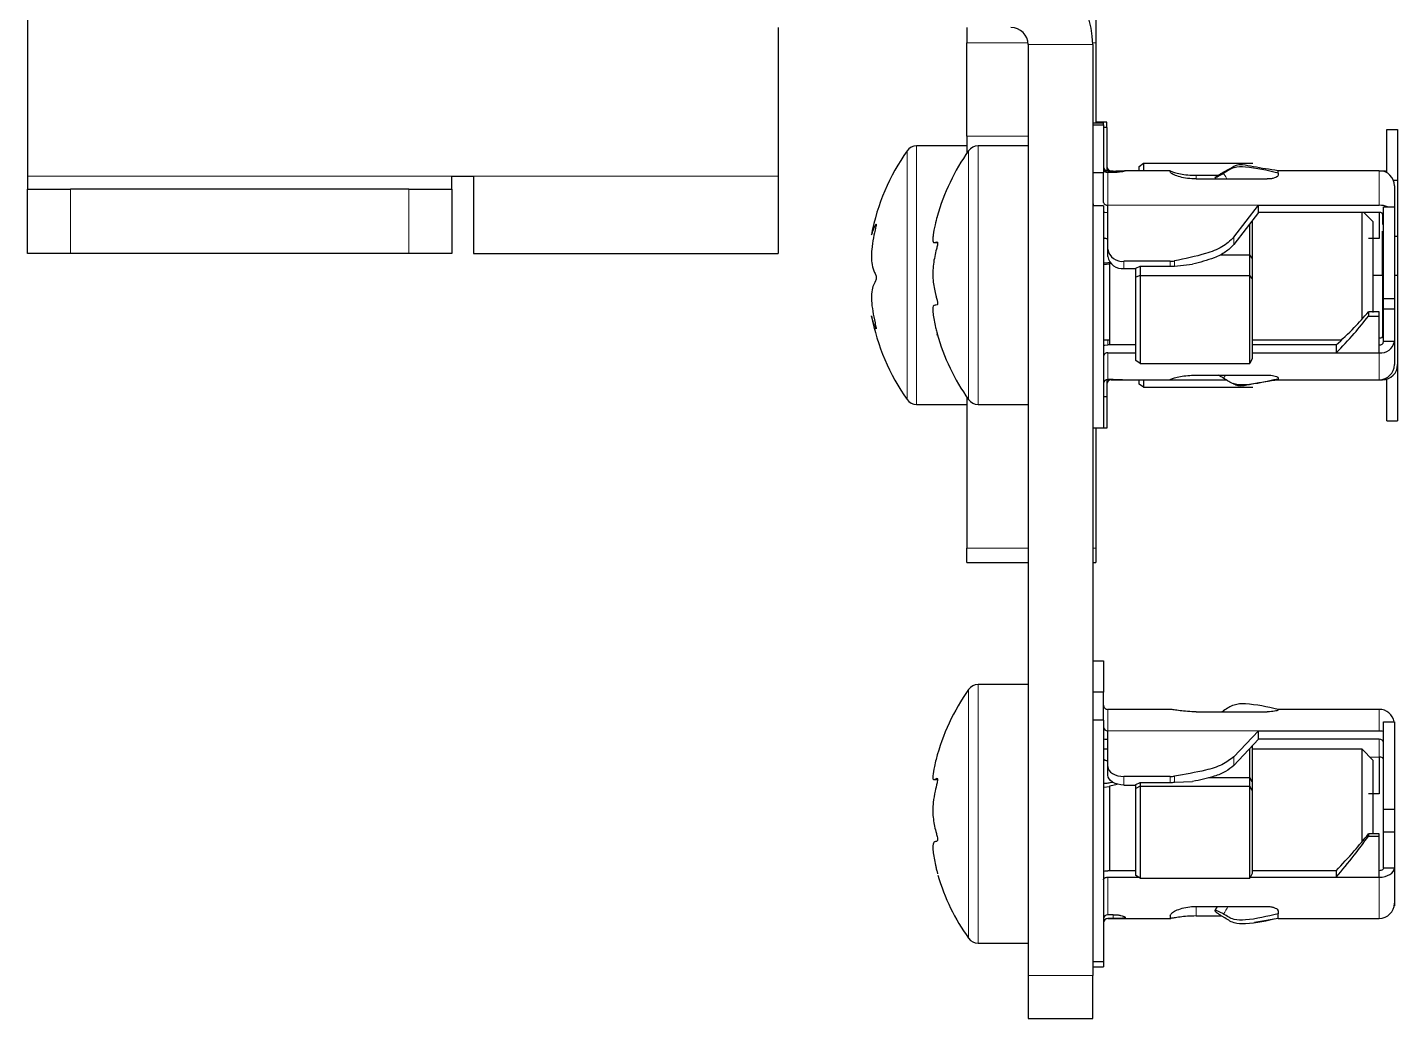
# Model space of a CAD drawing. Header units: millimetres. Extents: x -592 to 811, y -14 to 1990.
# Drawn here: x -42.9 to 20.7, y -14.5 to 31.5 of the extents above; entities that cross this region are included whole.
import ezdxf

# ---------------------------------------------------------------- set-up
doc = ezdxf.new("R2010")
doc.units = ezdxf.units.MM

msp = doc.modelspace()

# ---------------------------------------------------------------- linework, layer by layer
at = {"color": 7, "linetype": 'Continuous', "lineweight": 25}
for p, q in [((-42.875, 38.025), (-42.875, 24.625)), ((6.725, 35.419), (6.725, 30.802)), ((-8.025, 31.525), (-8.025, 24.625)), ((0.725, 31.525), (0.725, 30.802)), ((0.725, 26.472), (0.725, 30.802)), ((3.575, 30.725), (3.575, -12.475)), ((6.575, 30.725), (6.575, -12.475)), ((6.725, 30.802), (6.725, 27.103)), ((6.575, 27.103), (7.075, 27.103)), ((6.575, 27.007), (7.075, 27.007)), ((7.225, 27.125), (6.725, 27.125)), ((7.075, 27.007), (7.075, 27.103)), ((7.075, 27.007), (7.075, 24.778)), ((7.225, 26.884), (7.075, 26.884)), ((7.225, 26.884), (7.225, 27.125)), ((7.225, 26.884), (7.225, 24.867)), ((20.225, 26.783), (20.725, 26.783)), ((20.225, 24.782), (20.225, 26.783)), ((20.725, 26.783), (20.725, 24.441)), ((0.725, 26.472), (0.725, 25.677)), ((0.725, 26.025), (-1.6, 26.025)), ((3.575, 26.025), (1.25, 26.025)), ((7.525, 24.86), (7.275, 24.86)), ((7.425, 24.86), (7.425, 24.875)), ((7.425, 24.875), (7.485, 24.875)), ((10.175, 24.875), (8.043, 24.875)), ((8.075, 24.873), (8.075, 24.864)), ((8.725, 25.076), (8.925, 25.218)), ((8.725, 24.875), (8.725, 25.076)), ((8.925, 25.218), (8.925, 24.875)), ((8.925, 25.218), (14.01, 25.218)), ((10.175, 24.875), (10.175, 24.82)), ((13.104, 25.054), (12.651, 24.805)), ((19.875, 24.875), (15.175, 24.875)), ((15.175, 24.761), (15.175, 24.875)), ((19.875, 24.875), (20.025, 24.875)), ((-42.875, 24.625), (-42.875, 24.025)), ((-23.175, 24.025), (-23.175, 24.625)), ((-23.175, 24.625), (-22.175, 24.625)), ((-22.175, 24.625), (-22.175, 21.025)), ((-8.025, 24.625), (-8.025, 21.025)), ((7.075, 24.778), (6.575, 24.778)), ((7.075, 23.406), (7.075, 24.778)), ((7.525, 24.795), (7.275, 24.795)), ((11.375, 24.663), (12.406, 24.663)), ((11.375, 24.491), (14.675, 24.491)), ((12.248, 24.553), (12.248, 24.556)), ((12.248, 24.553), (12.283, 24.491)), ((15.175, 24.761), (15.175, 24.662)), ((20.523, 24.441), (20.725, 24.441)), ((20.575, 24.175), (20.575, 23.193)), ((20.725, 24.441), (20.725, 21.831)), ((-42.875, 21.025), (-42.875, 24.025)), ((-42.875, 24.025), (-40.875, 24.025)), ((-25.175, 24.025), (-40.875, 24.025)), ((-25.175, 24.025), (-23.175, 24.025)), ((-23.175, 24.025), (-23.175, 21.025)), ((7.075, 23.251), (6.575, 23.251)), ((7.075, 23.251), (7.075, 12.948)), ((7.275, 21.229), (7.275, 23.272)), ((13.121, 21.786), (14.275, 23.272)), ((14.275, 22.937), (13.121, 21.451)), ((14.275, 22.937), (14.275, 23.272)), ((14.275, 23.272), (19.875, 23.272)), ((19.875, 22.937), (14.275, 22.937)), ((19.075, 22.675), (19.075, 22.937)), ((19.575, 22.525), (19.163, 22.937)), ((20.075, 23.193), (20.575, 23.193)), ((20.075, 18.946), (20.075, 23.193)), ((20.575, 23.193), (20.575, 18.946)), ((13.86, 20.975), (13.86, 22.403)), ((13.975, 22.551), (13.975, 20.82)), ((19.075, 17.981), (19.075, 22.675)), ((19.575, 22.525), (19.575, 22.234)), ((19.875, 21.724), (19.375, 21.724)), ((19.575, 22.234), (19.575, 18.295)), ((20.575, 21.831), (20.725, 21.831)), ((20.725, 21.831), (20.725, 20.025)), ((-40.875, 21.025), (-42.875, 21.025)), ((-25.175, 21.025), (-40.875, 21.025)), ((-23.175, 21.025), (-25.175, 21.025)), ((-22.175, 21.025), (-8.025, 21.025)), ((-0.775, 21.541), (-0.644, 21.541)), ((7.275, 20.894), (7.275, 21.229)), ((7.075, 20.521), (7.375, 20.558)), ((7.375, 20.573), (7.42, 20.584)), ((7.375, 16.794), (7.375, 20.573)), ((10.176, 20.672), (8.025, 20.672)), ((8.575, 20.35), (8.775, 20.44)), ((8.775, 20.44), (8.775, 20.014)), ((8.775, 20.44), (10.176, 20.44)), ((10.371, 20.449), (11.211, 20.534)), ((12.484, 20.975), (13.86, 20.975)), ((13.86, 20.014), (13.86, 20.975)), ((13.975, 20.82), (13.86, 20.975)), ((13.975, 20.82), (13.975, 19.869)), ((8.025, 20.337), (8.575, 20.337)), ((8.575, 19.93), (8.575, 20.35)), ((8.775, 20.014), (8.575, 19.93)), ((8.575, 16.06), (8.575, 19.93)), ((8.775, 20.014), (8.775, 15.924)), ((8.775, 20.014), (13.86, 20.014)), ((13.86, 15.924), (13.86, 20.014)), ((13.975, 19.869), (13.86, 20.014)), ((13.975, 19.869), (13.975, 16.16)), ((19.575, 20.025), (20.025, 20.025)), ((20.025, 20.025), (20.075, 20.025)), ((20.575, 20.025), (20.725, 20.025)), ((20.725, 20.025), (20.725, 15.875)), ((20.075, 18.946), (20.575, 18.946)), ((20.075, 18.458), (20.075, 18.946)), ((20.075, 18.458), (20.575, 18.458)), ((20.075, 16.942), (20.075, 18.458)), ((20.575, 18.946), (20.575, 18.458)), ((20.575, 18.458), (20.575, 16.942)), ((19.375, 18.327), (19.375, 18.132)), ((19.875, 18.327), (19.375, 18.327)), ((19.375, 18.132), (19.875, 18.132)), ((19.875, 18.132), (19.875, 18.327)), ((7.075, 17.025), (7.375, 17.025)), ((8.575, 16.794), (7.275, 16.794)), ((13.975, 17.025), (18.118, 17.025)), ((17.875, 16.794), (13.975, 16.794)), ((17.875, 16.794), (17.875, 16.422)), ((20.575, 16.942), (20.075, 16.942)), ((20.575, 16.942), (20.575, 15.875)), ((7.275, 16.422), (8.575, 16.422)), ((8.775, 15.924), (8.575, 16.06)), ((8.775, 15.924), (13.86, 15.924)), ((13.975, 16.16), (13.86, 15.924)), ((13.975, 16.422), (17.875, 16.422)), ((17.875, 16.422), (19.875, 16.422)), ((11.375, 15.388), (14.675, 15.388)), ((15.175, 15.266), (15.175, 15.207)), ((20.725, 15.875), (20.725, 13.268)), ((7.225, 15.184), (7.225, 14.393)), ((7.525, 15.191), (7.275, 15.191)), ((7.425, 15.175), (8.043, 15.175)), ((8.043, 15.175), (10.175, 15.175)), ((8.725, 14.975), (8.725, 15.175)), ((8.925, 14.833), (8.725, 14.975)), ((8.925, 15.175), (8.925, 14.833)), ((8.925, 14.833), (14.01, 14.833)), ((10.175, 15.181), (10.175, 15.175)), ((10.175, 15.175), (12.78, 15.175)), ((15.175, 15.175), (15.175, 15.207)), ((15.175, 15.175), (19.875, 15.175)), ((19.875, 15.175), (20.025, 15.175)), ((20.225, 13.268), (20.225, 15.205)), ((-1.6, 14.025), (0.725, 14.025)), ((0.725, 14.374), (0.725, 7.356)), ((1.25, 14.025), (3.575, 14.025)), ((7.075, 14.393), (7.225, 14.393)), ((7.225, 14.393), (7.225, 12.925)), ((6.575, 12.948), (7.075, 12.948)), ((6.725, 12.948), (6.725, 7.356)), ((7.225, 12.925), (6.725, 12.925)), ((20.225, 13.268), (20.725, 13.268)), ((0.725, 6.686), (0.725, 7.356)), ((6.725, 7.356), (6.725, 6.686)), ((0.725, 6.686), (3.575, 6.686)), ((6.575, 6.686), (6.725, 6.686)), ((6.575, 2.125), (7.075, 2.125)), ((7.075, 2.125), (7.075, 0.674)), ((3.575, 1.025), (1.25, 1.025)), ((7.075, 0.674), (6.575, 0.674)), ((7.075, -0.632), (7.075, 0.674)), ((7.075, -0.632), (6.575, -0.632)), ((7.075, -0.632), (7.075, -11.826)), ((7.57, -0.125), (7.275, -0.125)), ((10.195, -0.125), (7.57, -0.125)), ((11.375, -0.236), (14.675, -0.236)), ((19.875, -0.125), (15.175, -0.125)), ((15.175, -0.127), (15.175, -0.125)), ((15.175, -0.127), (15.175, -0.155)), ((7.275, -2.782), (7.275, -1.116)), ((13.121, -2.328), (14.275, -1.116)), ((14.275, -1.514), (14.275, -1.116)), ((14.275, -1.116), (19.875, -1.116)), ((20.075, -0.704), (20.575, -0.704)), ((20.075, -4.752), (20.075, -0.704)), ((20.575, -0.704), (20.575, -4.752)), ((14.275, -1.514), (13.121, -2.725)), ((13.975, -1.828), (13.975, -3.476)), ((19.875, -1.514), (14.275, -1.514)), ((7.275, -1.975), (7.075, -1.975)), ((13.86, -3.292), (13.86, -1.95)), ((19.075, -1.975), (13.975, -1.975)), ((19.575, -2.475), (19.075, -1.975)), ((19.075, -4.716), (19.075, -1.975)), ((19.575, -2.475), (19.575, -4.759)), ((7.275, -3.18), (7.275, -2.782)), ((-0.802, -3.386), (-0.626, -3.386)), ((7.075, -3.727), (7.375, -3.708)), ((7.375, -3.673), (7.715, -3.591)), ((7.375, -7.61), (7.375, -3.673)), ((10.176, -3.236), (8.025, -3.236)), ((8.025, -3.634), (8.575, -3.634)), ((8.575, -3.618), (8.775, -3.512)), ((8.575, -3.791), (8.575, -3.618)), ((8.775, -3.687), (8.575, -3.791)), ((8.575, -7.827), (8.575, -3.791)), ((8.775, -3.512), (8.775, -3.687)), ((8.775, -3.512), (10.176, -3.512)), ((8.775, -3.687), (8.775, -7.952)), ((8.775, -3.687), (13.86, -3.687)), ((10.371, -3.508), (11.211, -3.473)), ((11.947, -3.292), (13.86, -3.292)), ((13.86, -3.687), (13.86, -3.292)), ((13.975, -3.476), (13.86, -3.292)), ((13.86, -7.952), (13.86, -3.687)), ((13.975, -3.867), (13.86, -3.687)), ((13.975, -3.476), (13.975, -3.867)), ((13.975, -3.867), (13.975, -7.735)), ((19.875, -4.049), (19.375, -4.049)), ((19.075, -6.282), (19.075, -4.716)), ((19.575, -4.759), (19.575, -5.914)), ((20.075, -4.752), (20.575, -4.752)), ((20.075, -5.801), (20.075, -4.752)), ((20.575, -4.752), (20.575, -5.801)), ((19.375, -5.9), (19.375, -6.007)), ((19.875, -5.9), (19.375, -5.9)), ((19.375, -6.007), (19.875, -6.007)), ((19.875, -6.007), (19.875, -5.9)), ((20.075, -5.801), (20.575, -5.801)), ((20.075, -7.489), (20.075, -5.801)), ((20.575, -5.801), (20.575, -7.489)), ((8.575, -7.61), (7.275, -7.61)), ((17.875, -7.61), (13.975, -7.61)), ((17.875, -7.61), (17.875, -7.913)), ((20.575, -7.489), (20.075, -7.489)), ((20.575, -7.489), (20.575, -9.125)), ((7.275, -7.913), (8.712, -7.913)), ((8.775, -7.952), (8.575, -7.827)), ((8.775, -7.952), (13.86, -7.952)), ((13.975, -7.735), (13.86, -7.952)), ((13.881, -7.913), (17.875, -7.913)), ((17.875, -7.913), (19.875, -7.913)), ((11.375, -9.268), (14.675, -9.268)), ((12.248, -9.471), (12.248, -9.466)), ((12.357, -9.268), (12.249, -9.462)), ((15.175, -9.478), (15.175, -9.608)), ((20.565, -9.246), (20.575, -9.246)), ((20.575, -9.125), (20.575, -9.246)), ((7.525, -9.655), (7.275, -9.655)), ((7.275, -9.825), (7.57, -9.825)), ((7.525, -9.825), (7.275, -9.825)), ((7.57, -9.825), (10.195, -9.825)), ((8.075, -9.769), (8.075, -9.791)), ((10.175, -9.693), (10.175, -9.821)), ((11.375, -9.713), (12.571, -9.713)), ((14.083, -10.001), (15.175, -9.814)), ((15.175, -9.825), (15.175, -9.608)), ((15.175, -9.825), (19.875, -9.825)), ((1.25, -10.975), (3.575, -10.975)), ((6.575, -11.826), (7.075, -11.826)), ((6.575, -12.075), (7.075, -12.075)), ((7.075, -11.826), (7.075, -12.075)), ((3.575, -12.475), (3.575, -14.475)), ((6.575, -14.475), (6.575, -12.475)), ((3.575, -14.475), (6.575, -14.475))]:
    msp.add_line(p, q, dxfattribs=at)
at = {"color": 8, "linetype": 'Continuous', "lineweight": 18}
for p, q in [((0.725, 30.802), (3.572, 30.802)), ((3.575, 30.725), (6.575, 30.725)), ((6.574, 30.802), (6.725, 30.802)), ((3.575, 26.472), (0.725, 26.472)), ((-2.041, 25.791), (-2.041, 25.797)), ((-2.041, 14.254), (-2.041, 25.791)), ((-1.6, 26.019), (-1.6, 26.025)), ((-1.6, 14.025), (-1.6, 26.019)), ((0.809, 14.254), (0.809, 25.797)), ((1.25, 14.025), (1.25, 26.025)), ((7.525, 24.795), (7.525, 24.86)), ((19.875, 23.272), (19.875, 24.875)), ((-42.875, 24.625), (-23.175, 24.625)), ((-22.175, 24.625), (-8.025, 24.625)), ((7.275, 24.795), (7.275, 23.272)), ((11.375, 24.663), (11.375, 24.491)), ((-40.875, 24.025), (-40.875, 21.025)), ((-25.175, 21.025), (-25.175, 24.025)), ((7.275, 23.272), (14.275, 23.272)), ((20.025, 22.385), (20.025, 22.892)), ((13.121, 21.451), (13.121, 21.786)), ((8.025, 20.672), (8.025, 20.337)), ((10.176, 20.44), (10.176, 20.672)), ((10.371, 20.691), (10.371, 20.449)), ((20.025, 17.159), (20.025, 20.025)), ((7.275, 17.025), (7.275, 16.794)), ((19.875, 16.794), (19.875, 17.114)), ((7.275, 16.422), (7.275, 15.191)), ((19.875, 15.175), (19.875, 16.422)), ((7.425, 15.191), (7.425, 15.175)), ((20.025, 15.175), (20.025, 15.192)), ((0.725, 7.356), (3.575, 7.356)), ((6.575, 7.356), (6.725, 7.356)), ((0.809, -10.746), (0.809, 0.797)), ((1.25, -10.975), (1.25, 1.025)), ((7.275, -0.125), (7.275, -1.116)), ((12.651, -0.189), (12.678, -0.236)), ((19.875, -1.116), (19.875, -0.125)), ((7.275, -1.116), (14.275, -1.116)), ((19.875, -2.339), (19.875, -1.514)), ((13.121, -2.725), (13.121, -2.328)), ((19.875, -2.339), (19.44, -2.339)), ((8.025, -3.236), (8.025, -3.634)), ((10.176, -3.512), (10.176, -3.236)), ((10.371, -3.221), (10.371, -3.508)), ((7.275, -7.913), (7.275, -9.655)), ((19.875, -9.825), (19.875, -7.913)), ((11.375, -9.268), (11.375, -9.713)), ((7.525, -9.825), (7.525, -9.655)), ((6.575, -12.475), (3.575, -12.475))]:
    msp.add_line(p, q, dxfattribs=at)
at = {"color": 7, "linetype": 'Continuous', "lineweight": 25, "flags": 128}
for points in [[(20.025, 24.875), (20.162, 24.862), (20.225, 24.846)], [(6.575, 23.406), (6.589, 23.314), (6.615, 23.251)], [(7.075, 22.957), (7.139, 22.946), (7.275, 22.937)], [(7.075, 16.772), (7.139, 16.784), (7.275, 16.794)], [(19.875, -1.116), (20.012, -1.127), (20.075, -1.139)], [(7.075, -1.49), (7.139, -1.503), (7.275, -1.514)], [(20.075, -2.46), (20.071, -2.437), (20.06, -2.414), (20.042, -2.393), (20.017, -2.375), (19.986, -2.36), (19.952, -2.348), (19.914, -2.342), (19.875, -2.339)], [(7.275, -2.782), (7.29, -2.871), (7.332, -2.956), (7.402, -3.034), (7.495, -3.103), (7.609, -3.16), (7.738, -3.202), (7.879, -3.228), (8.025, -3.236)], [(8.025, -3.634), (7.879, -3.625), (7.738, -3.599), (7.609, -3.557), (7.495, -3.501), (7.402, -3.432), (7.332, -3.354), (7.29, -3.268), (7.275, -3.18)], [(7.075, -7.628), (7.139, -7.618), (7.275, -7.61)], [(20.075, -7.489), (20.071, -7.512), (20.06, -7.535), (20.042, -7.556), (20.017, -7.574), (19.986, -7.589), (19.952, -7.601), (19.914, -7.608), (19.875, -7.61)], [(19.875, -7.913), (20.012, -7.905), (20.143, -7.881), (20.264, -7.841), (20.37, -7.789), (20.457, -7.724), (20.522, -7.651), (20.562, -7.571), (20.575, -7.489)], [(7.075, -8.034), (7.079, -8.01), (7.09, -7.988), (7.109, -7.967), (7.134, -7.948), (7.164, -7.933), (7.199, -7.922), (7.236, -7.915), (7.275, -7.913)]]:
    msp.add_lwpolyline(points, dxfattribs=at)
at = {"color": 7, "linetype": 'Continuous', "lineweight": 25}
for centre, radius, start, end in [((2.775, 30.725), 3.8, 360, 90), ((2.775, 30.725), 0.8, 0, 90), ((6.125, 20.025), 10, 144.74847, 169.13664), ((-1.6, 25.485), 0.54, 90, 144.74847), ((8.975, 20.025), 10, 144.74847, 164.2164), ((1.25, 25.485), 0.54, 90, 144.74847), ((7.275, 25.06), 0.2, 180.08935, 270.08907), ((7.274, 24.993), 0.198, 180.48602, 270.47792), ((7.425, 25.075), 0.2, 180, 270), ((19.875, 24.175), 0.7, 360, 90), ((7.248, 23.447), 0.177, 193.44863, 278.95624), ((19.882, 22.31), 0.962, 66.6447, 90.4317), ((19.903, 22.762), 0.177, 13.44863, 98.95624), ((7.941, 21.342), 0.676, 189.63694, 277.14426), ((7.941, 21.007), 0.676, 189.63694, 277.14426), ((10.177, 21.667), 0.996, 269.96573, 281.24283), ((6.125, 20.025), 10, 190.82426, 215.25153), ((8.975, 20.025), 10, 195.76708, 215.25153), ((19.903, 17.289), 0.177, 261.04376, 346.55137), ((19.898, 16.972), 0.18, 262.85574, 350.36306), ((19.954, 17.048), 0.63, 262.85574, 350.36306), ((7.253, 16.244), 0.18, 82.85574, 170.36306), ((19.875, 15.875), 0.7, 270, 360), ((20.025, 15.875), 0.7, 270, 0), ((7.275, 14.991), 0.2, 89.91093, 179.91065), ((7.425, 14.975), 0.2, 90, 180), ((-1.6, 14.565), 0.54, 215.25153, 270), ((1.25, 14.565), 0.54, 215.25153, 270), ((8.975, -4.975), 10, 144.74847, 165.35216), ((1.25, 0.485), 0.54, 90, 144.74847), ((7.275, 0.075), 0.2, 180.0002, 270.0002), ((19.875, -0.825), 0.7, 9.94909, 90), ((7.257, -0.934), 0.183, 187.23659, 275.7518), ((19.894, -1.696), 0.183, 7.23659, 95.7518), ((10.177, -2.022), 1.214, 269.96029, 279.18959), ((8.975, -4.975), 10, 196.54426, 215.25153), ((19.875, -9.125), 0.7, 270, 360), ((7.272, -9.851), 0.197, 88.99664, 178.9602), ((7.275, -10.025), 0.2, 89.9998, 179.9998), ((1.25, -10.435), 0.54, 215.25153, 270)]:
    msp.add_arc(centre, radius, start, end, dxfattribs=at)
for centre, ratio in [((10.176, 20.707), 0.356453), ((10.176, -3.402), 0.14648)]:
    msp.add_ellipse(centre, major_axis=(0.75, 0), ratio=ratio, start_param=4.712389, end_param=4.975032, dxfattribs=at)
for points, knots in [([(7.525, 24.86), (7.587, 24.861), (7.711, 24.862), (7.875, 24.868), (8, 24.874), (8.066, 24.876), (8.073, 24.874), (8.075, 24.873)], [0, 0, 0, 0, 0.214393, 0.428789, 0.643061, 0.856854, 1, 1, 1, 1]), ([(8.075, 24.864), (8.069, 24.859), (8.057, 24.849), (7.963, 24.828), (7.824, 24.808), (7.669, 24.796), (7.567, 24.795), (7.525, 24.795)], [0, 0, 0, 0, 0.2143054, 0.4286504, 0.6422794, 0.8562229, 1, 1, 1, 1]), ([(10.175, 24.87), (10.188, 24.86), (10.212, 24.841), (10.412, 24.777), (10.71, 24.713), (11.049, 24.67), (11.278, 24.665), (11.375, 24.663)], [0, 0, 0, 0, 0.212833, 0.42585, 0.635542, 0.846587, 1, 1, 1, 1]), ([(11.375, 24.491), (11.24, 24.496), (10.971, 24.506), (10.612, 24.583), (10.342, 24.679), (10.196, 24.766), (10.181, 24.804), (10.175, 24.82)], [0, 0, 0, 0, 0.213238, 0.42649, 0.63916, 0.849598, 1, 1, 1, 1]), ([(12.651, 24.805), (12.603, 24.777), (12.505, 24.723), (12.381, 24.648), (12.29, 24.591), (12.252, 24.563), (12.249, 24.557), (12.248, 24.556)], [0, 0, 0, 0, 0.225867, 0.451734, 0.677598, 0.903479, 1, 1, 1, 1]), ([(15.175, 24.761), (14.676, 24.883), (14.005, 25.048), (13.111, 25.06), (12.806, 24.855), (12.651, 24.751)], [0, 0, 0, 0, 0.587693, 0.790818, 1, 1, 1, 1]), ([(15.175, 24.875), (14.788, 24.932), (14.227, 25.014), (13.618, 25.142), (13.286, 25.159), (13.146, 25.079), (13.075, 25.039)], [0, 0, 0, 0, 0.53039, 0.769058, 0.884473, 1, 1, 1, 1]), ([(12.248, 24.553), (12.253, 24.553), (12.262, 24.553), (12.338, 24.587), (12.449, 24.642), (12.561, 24.702), (12.631, 24.739), (12.651, 24.751)], [0, 0, 0, 0, 0.225883, 0.451767, 0.67765, 0.903524, 1, 1, 1, 1]), ([(15.175, 24.662), (15.17, 24.645), (15.159, 24.611), (15.073, 24.559), (14.947, 24.517), (14.806, 24.494), (14.713, 24.491), (14.675, 24.491)], [0, 0, 0, 0, 0.2143729, 0.4287785, 0.6425919, 0.8566662, 1, 1, 1, 1]), ([(19.875, 22.937), (19.875, 22.782), (19.875, 22.423), (19.875, 21.977), (19.875, 21.724)], [0, 0, 0, 0, 0.433451, 1, 1, 1, 1]), ([(-3.695, 21.908), (-3.696, 21.901), (-3.698, 21.882), (-3.636, 22.069), (-3.556, 22.271), (-3.498, 22.38), (-3.482, 22.399), (-3.476, 22.396), (-3.474, 22.386), (-3.476, 22.364), (-3.485, 22.313), (-3.53, 22.108), (-3.612, 21.742), (-3.681, 21.286), (-3.705, 20.882), (-3.681, 20.523), (-3.609, 20.284), (-3.528, 20.1), (-3.49, 20), (-3.478, 19.945), (-3.475, 19.915), (-3.475, 19.89), (-3.477, 19.862), (-3.487, 19.811), (-3.544, 19.676), (-3.635, 19.514), (-3.702, 19.23), (-3.698, 18.805), (-3.641, 18.338), (-3.563, 17.954), (-3.504, 17.695), (-3.483, 17.602), (-3.475, 17.553), (-3.474, 17.538), (-3.476, 17.53), (-3.484, 17.534), (-3.526, 17.612), (-3.607, 17.829), (-3.679, 18.07), (-3.691, 18.126), (-3.696, 18.145)], [0, 0, 0, 0, 0.031606, 0.08599, 0.146926, 0.162165, 0.169821, 0.172902, 0.176017, 0.178677, 0.182699, 0.194136, 0.245481, 0.30493, 0.341521, 0.378321, 0.450036, 0.485425, 0.500034, 0.504619, 0.507564, 0.510071, 0.512573, 0.517012, 0.53072, 0.594642, 0.659092, 0.697147, 0.750509, 0.809821, 0.823325, 0.836953, 0.840019, 0.842585, 0.845154, 0.849068, 0.859852, 0.907936, 0.969401, 1, 1, 1, 1]), ([(-0.647, 22.749), (-0.648, 22.744), (-0.679, 22.636), (-0.759, 22.318), (-0.828, 21.948), (-0.856, 21.665), (-0.831, 21.512), (-0.751, 21.549), (-0.668, 21.571), (-0.639, 21.564), (-0.628, 21.542), (-0.625, 21.521), (-0.625, 21.497), (-0.629, 21.461), (-0.646, 21.368), (-0.726, 21.063), (-0.813, 20.682), (-0.856, 20.172), (-0.836, 19.667), (-0.764, 19.302), (-0.691, 19.022), (-0.664, 18.918), (-0.644, 18.84), (-0.632, 18.783), (-0.626, 18.738), (-0.625, 18.72), (-0.625, 18.713)], [0, 0, 0, 0, 0.00365, 0.077461, 0.171814, 0.228586, 0.285766, 0.416114, 0.454923, 0.474397, 0.482246, 0.486516, 0.490821, 0.495681, 0.504404, 0.537695, 0.669138, 0.731239, 0.794134, 0.916194, 0.946326, 0.965487, 0.978097, 0.99078, 0.995843, 1, 1, 1, 1]), ([(7.075, 21.79), (7.076, 21.785), (7.078, 21.775), (7.095, 21.759), (7.132, 21.741), (7.202, 21.731), (7.25, 21.723), (7.275, 21.718)], [0, 0, 0, 0, 0.195302, 0.377541, 0.538909, 0.761383, 1, 1, 1, 1]), ([(13.121, 21.786), (12.951, 21.626), (12.601, 21.295), (11.618, 20.946), (10.855, 20.79), (10.371, 20.691)], [0, 0, 0, 0, 0.254027, 0.526591, 1, 1, 1, 1]), ([(20.025, 20.025), (20.025, 20.42), (20.025, 21.125), (20.025, 21.785), (20.025, 22.075)], [0, 0, 0, 0, 0.559866, 1, 1, 1, 1]), ([(13.121, 21.451), (13, 21.329), (12.756, 21.078), (12.092, 20.763), (11.552, 20.623), (11.211, 20.534)], [0, 0, 0, 0, 0.261809, 0.533628, 1, 1, 1, 1]), ([(7.075, 20.627), (7.076, 20.622), (7.078, 20.612), (7.095, 20.601), (7.133, 20.593), (7.21, 20.6), (7.291, 20.61), (7.348, 20.624), (7.379, 20.632)], [0, 0, 0, 0, 0.1468126, 0.2838054, 0.4051095, 0.587871, 0.7831577, 1, 1, 1, 1]), ([(-0.625, 18.713), (-0.625, 18.705), (-0.626, 18.688), (-0.634, 18.66), (-0.677, 18.624), (-0.758, 18.642), (-0.827, 18.614), (-0.855, 18.483), (-0.833, 18.155), (-0.757, 17.748), (-0.675, 17.418), (-0.643, 17.297), (-0.63, 17.246), (-0.625, 17.229), (-0.624, 17.226), (-0.627, 17.234), (-0.634, 17.257), (-0.642, 17.287), (-0.647, 17.305)], [0, 0, 0, 0, 0.008099, 0.019489, 0.051051, 0.192127, 0.359973, 0.466272, 0.57344, 0.807079, 0.883862, 0.922338, 0.941681, 0.950032, 0.95847, 0.965715, 0.978482, 1, 1, 1, 1]), ([(17.875, 16.794), (18.155, 17.05), (18.655, 17.507), (19.155, 18.076), (19.375, 18.327)], [0, 0, 0, 0, 0.559868, 1, 1, 1, 1]), ([(17.875, 16.422), (18.155, 16.711), (18.655, 17.227), (19.155, 17.855), (19.375, 18.132)], [0, 0, 0, 0, 0.559911, 1, 1, 1, 1]), ([(19.875, 16.422), (19.875, 16.711), (19.875, 17.227), (19.875, 17.855), (19.875, 18.132)], [0, 0, 0, 0, 0.559866, 1, 1, 1, 1]), ([(10.175, 15.181), (10.188, 15.19), (10.212, 15.21), (10.412, 15.274), (10.71, 15.338), (11.049, 15.381), (11.278, 15.386), (11.375, 15.388)], [0, 0, 0, 0, 0.212833, 0.42585, 0.635542, 0.846587, 1, 1, 1, 1]), ([(12.651, 15.246), (12.602, 15.274), (12.511, 15.325), (12.439, 15.368), (12.406, 15.388)], [0, 0, 0, 0, 0.54387, 1, 1, 1, 1]), ([(14.675, 15.388), (14.731, 15.386), (14.844, 15.383), (14.994, 15.358), (15.107, 15.325), (15.167, 15.292), (15.173, 15.274), (15.175, 15.266)], [0, 0, 0, 0, 0.214445, 0.428893, 0.643239, 0.857188, 1, 1, 1, 1]), ([(7.525, 15.191), (7.587, 15.19), (7.711, 15.189), (7.874, 15.183), (7.993, 15.176), (8.028, 15.176), (8.043, 15.176)], [0, 0, 0, 0, 0.268337, 0.536678, 0.804865, 1, 1, 1, 1]), ([(15.175, 15.207), (14.676, 15.087), (14.005, 14.927), (13.111, 14.931), (12.806, 15.14), (12.651, 15.246)], [0, 0, 0, 0, 0.587693, 0.790818, 1, 1, 1, 1]), ([(13.075, 15.012), (13.135, 14.978), (13.224, 14.926), (13.37, 14.895), (13.605, 14.904), (14.205, 15.039), (14.775, 15.119), (15.175, 15.175)], [0, 0, 0, 0, 0.113251, 0.16898, 0.224646, 0.455828, 1, 1, 1, 1]), ([(15.175, -0.127), (14.676, -0.011), (14.005, 0.144), (13.111, 0.128), (12.806, -0.083), (12.651, -0.189)], [0, 0, 0, 0, 0.587693, 0.790818, 1, 1, 1, 1]), ([(11.375, -0.236), (11.24, -0.233), (10.971, -0.227), (10.611, -0.187), (10.344, -0.146), (10.213, -0.124), (10.198, -0.126), (10.195, -0.127)], [0, 0, 0, 0, 0.234814, 0.469643, 0.703831, 0.935562, 1, 1, 1, 1]), ([(12.571, -0.236), (12.577, -0.232), (12.602, -0.217), (12.63, -0.201), (12.651, -0.189)], [0, 0, 0, 0, 0.235419, 1, 1, 1, 1]), ([(15.175, -0.155), (15.17, -0.161), (15.159, -0.175), (15.073, -0.2), (14.947, -0.221), (14.806, -0.234), (14.713, -0.235), (14.675, -0.236)], [0, 0, 0, 0, 0.214373, 0.428779, 0.642592, 0.856666, 1, 1, 1, 1]), ([(-0.695, -2.444), (-0.724, -2.555), (-0.795, -2.829), (-0.852, -3.19), (-0.848, -3.387), (-0.79, -3.396), (-0.713, -3.338), (-0.654, -3.321), (-0.633, -3.325), (-0.625, -3.353), (-0.624, -3.372), (-0.626, -3.398), (-0.634, -3.452), (-0.676, -3.637), (-0.758, -3.953), (-0.828, -4.367), (-0.855, -4.791), (-0.831, -5.278), (-0.751, -5.642), (-0.668, -5.94), (-0.639, -6.055), (-0.628, -6.117), (-0.625, -6.15), (-0.625, -6.175), (-0.629, -6.2), (-0.646, -6.237), (-0.726, -6.269), (-0.813, -6.274), (-0.856, -6.439), (-0.836, -6.788), (-0.764, -7.189), (-0.691, -7.499), (-0.664, -7.61), (-0.644, -7.685), (-0.632, -7.733), (-0.626, -7.759), (-0.625, -7.763), (-0.625, -7.764)], [0, 0, 0, 0, 0.0462326, 0.1134668, 0.1531658, 0.2088325, 0.2707066, 0.2847934, 0.299011, 0.3022091, 0.3048859, 0.3075656, 0.3116483, 0.3228988, 0.3730594, 0.4371797, 0.475761, 0.5146193, 0.6032015, 0.6295758, 0.6428098, 0.648144, 0.6510455, 0.6539713, 0.6572742, 0.6632022, 0.6858261, 0.7751522, 0.8173549, 0.8600971, 0.9430467, 0.9635243, 0.9765453, 0.9851153, 0.9937346, 0.9971753, 1, 1, 1, 1]), ([(7.075, -2.402), (7.076, -2.411), (7.078, -2.429), (7.095, -2.454), (7.132, -2.481), (7.202, -2.492), (7.25, -2.5), (7.275, -2.504)], [0, 0, 0, 0, 0.195302, 0.377541, 0.538909, 0.761383, 1, 1, 1, 1]), ([(13.121, -2.328), (12.951, -2.458), (12.601, -2.728), (11.618, -3.013), (10.855, -3.14), (10.371, -3.221)], [0, 0, 0, 0, 0.254027, 0.526591, 1, 1, 1, 1]), ([(19.875, -2.339), (19.875, -2.637), (19.875, -3.168), (19.875, -3.78), (19.875, -4.049)], [0, 0, 0, 0, 0.5597848, 1, 1, 1, 1]), ([(13.121, -2.725), (13, -2.825), (12.756, -3.029), (12.092, -3.287), (11.552, -3.401), (11.211, -3.473)], [0, 0, 0, 0, 0.261809, 0.533628, 1, 1, 1, 1]), ([(7.075, -3.491), (7.076, -3.499), (7.078, -3.516), (7.095, -3.537), (7.133, -3.555), (7.21, -3.55), (7.329, -3.537), (7.423, -3.514), (7.49, -3.497)], [0, 0, 0, 0, 0.115696, 0.223653, 0.319247, 0.463273, 0.617169, 1, 1, 1, 1]), ([(17.875, -7.61), (18.155, -7.312), (18.655, -6.781), (19.155, -6.17), (19.375, -5.9)], [0, 0, 0, 0, 0.559868, 1, 1, 1, 1]), ([(17.875, -7.913), (18.155, -7.579), (18.655, -6.982), (19.155, -6.305), (19.375, -6.007)], [0, 0, 0, 0, 0.559911, 1, 1, 1, 1]), ([(19.875, -7.913), (19.875, -7.579), (19.875, -6.982), (19.875, -6.305), (19.875, -6.007)], [0, 0, 0, 0, 0.559866, 1, 1, 1, 1]), ([(10.175, -9.693), (10.188, -9.658), (10.212, -9.589), (10.412, -9.461), (10.71, -9.349), (11.049, -9.279), (11.278, -9.271), (11.375, -9.268)], [0, 0, 0, 0, 0.212833, 0.42585, 0.635542, 0.846587, 1, 1, 1, 1]), ([(12.651, -9.621), (12.603, -9.595), (12.505, -9.545), (12.381, -9.489), (12.29, -9.458), (12.252, -9.454), (12.249, -9.463), (12.248, -9.466)], [0, 0, 0, 0, 0.225867, 0.451734, 0.677598, 0.903479, 1, 1, 1, 1]), ([(12.248, -9.471), (12.253, -9.482), (12.262, -9.502), (12.338, -9.564), (12.449, -9.64), (12.561, -9.709), (12.631, -9.748), (12.651, -9.76)], [0, 0, 0, 0, 0.225883, 0.451767, 0.67765, 0.903524, 1, 1, 1, 1]), ([(14.675, -9.268), (14.731, -9.271), (14.844, -9.276), (14.994, -9.315), (15.107, -9.371), (15.167, -9.429), (15.173, -9.464), (15.175, -9.478)], [0, 0, 0, 0, 0.214445, 0.428893, 0.643239, 0.857188, 1, 1, 1, 1]), ([(7.525, -9.655), (7.587, -9.656), (7.711, -9.659), (7.875, -9.683), (8, -9.715), (8.066, -9.746), (8.073, -9.762), (8.075, -9.769)], [0, 0, 0, 0, 0.214393, 0.428789, 0.643061, 0.856854, 1, 1, 1, 1]), ([(8.075, -9.791), (8.069, -9.798), (8.057, -9.811), (7.963, -9.82), (7.824, -9.824), (7.669, -9.825), (7.567, -9.825), (7.525, -9.825)], [0, 0, 0, 0, 0.214305, 0.42865, 0.642279, 0.856223, 1, 1, 1, 1]), ([(11.375, -9.713), (11.24, -9.716), (10.971, -9.722), (10.612, -9.762), (10.342, -9.803), (10.196, -9.827), (10.181, -9.823), (10.175, -9.821)], [0, 0, 0, 0, 0.213238, 0.42649, 0.63916, 0.849598, 1, 1, 1, 1]), ([(15.175, -9.608), (14.676, -9.732), (14.005, -9.899), (13.111, -9.923), (12.806, -9.722), (12.651, -9.621)], [0, 0, 0, 0, 0.5876932, 0.7908183, 1, 1, 1, 1]), ([(15.175, -9.822), (14.676, -9.938), (14.005, -10.094), (13.111, -10.077), (12.806, -9.867), (12.651, -9.76)], [0, 0, 0, 0, 0.587693, 0.790818, 1, 1, 1, 1])]:
    msp.add_open_spline(points, degree=3, knots=knots, dxfattribs=at)
at = {"color": 8, "linetype": 'Continuous', "lineweight": 18}
for points, knots in [([(12.651, 24.751), (12.693, 24.678), (12.743, 24.591), (12.793, 24.504), (12.8, 24.491)], [0, 0, 0, 0, 0.842756, 1, 1, 1, 1]), ([(12.732, 15.388), (12.721, 15.368), (12.694, 15.321), (12.667, 15.274), (12.651, 15.246)], [0, 0, 0, 0, 0.415393, 1, 1, 1, 1]), ([(12.855, -9.268), (12.85, -9.277), (12.824, -9.322), (12.772, -9.412), (12.709, -9.521), (12.667, -9.593), (12.651, -9.621)], [0, 0, 0, 0, 0.073986, 0.383014, 0.76733, 1, 1, 1, 1])]:
    msp.add_open_spline(points, degree=3, knots=knots, dxfattribs=at)

doc.saveas('drawing.dxf')
